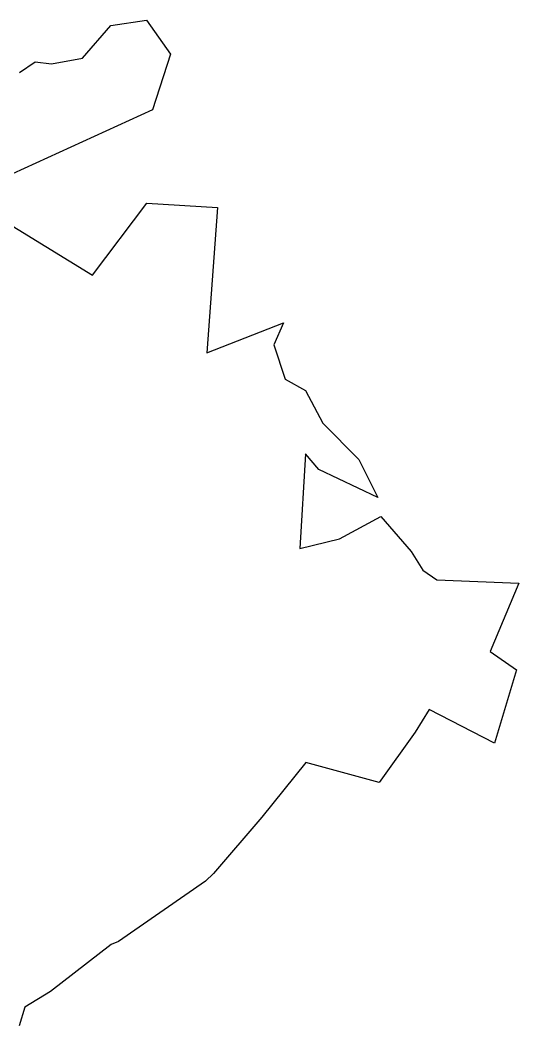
# Model space of a CAD drawing. Header units: metres. Extents: x 324371 to 327658, y 1815464 to 1818672.
# Drawn here: x 326101 to 327658, y 1815532 to 1818672 of the extents above; entities that cross this region are included whole.
import ezdxf

# ---------------------------------------------------------------- set-up
doc = ezdxf.new("R2010")
doc.units = ezdxf.units.M
doc.layers.add('village', color=3, linetype='Continuous')

msp = doc.modelspace()

# ---------------------------------------------------------------- linework, layer by layer
at = {"layer": 'village', "color": 3, "true_color": 0x00ff00}
for points in [[(326099.3, 1818508.8, 0), (326147.9, 1818541.2, 0), (326199.8, 1818535.3, 0), (326296.2, 1818552.9, 0), (326384.9, 1818655.1, 0), (326496.2, 1818671.8, 0), (326570.7, 1818565.5, 0), (326514.1, 1818391.4, 0), (325967.6, 1818142.5, 0)], [(325949, 1818107.8, 0), (326327.6, 1817875.2, 0), (326496.6, 1818100.5, 0), (326717.8, 1818086.4, 0), (326684.3, 1817633.5, 0), (326923.2, 1817726.4, 0), (326893.1, 1817657.9, 0), (326928.2, 1817551.4, 0), (326991.9, 1817515.6, 0), (327045.9, 1817413.2, 0), (327158.4, 1817300.3, 0), (327217.7, 1817181.8, 0), (327033.9, 1817268.6, 0), (326992.5, 1817318.4, 0), (326974.2, 1817022.1, 0), (327098.1, 1817052.7, 0), (327227.5, 1817122, 0), (327322.1, 1817013.2, 0), (327358.8, 1816955.1, 0), (327402, 1816924.8, 0), (327658.2, 1816914.1, 0), (327568.2, 1816700.7, 0), (327651.2, 1816643.8, 0), (327581.6, 1816414.5, 0), (327378.4, 1816520, 0), (327334.8, 1816449.1, 0), (327222.3, 1816291.6, 0), (326993.6, 1816354.1, 0), (326856.1, 1816184.2, 0), (326705.2, 1816007.6, 0), (326679.6, 1815983.8, 0), (326408.7, 1815796.1, 0), (326385.9, 1815786.2, 0), (326196.6, 1815639.2, 0), (326116.3, 1815590.2, 0), (326098.5, 1815532.3, 0)]]:
    msp.add_polyline3d(points, dxfattribs=at)

doc.saveas('drawing.dxf')
